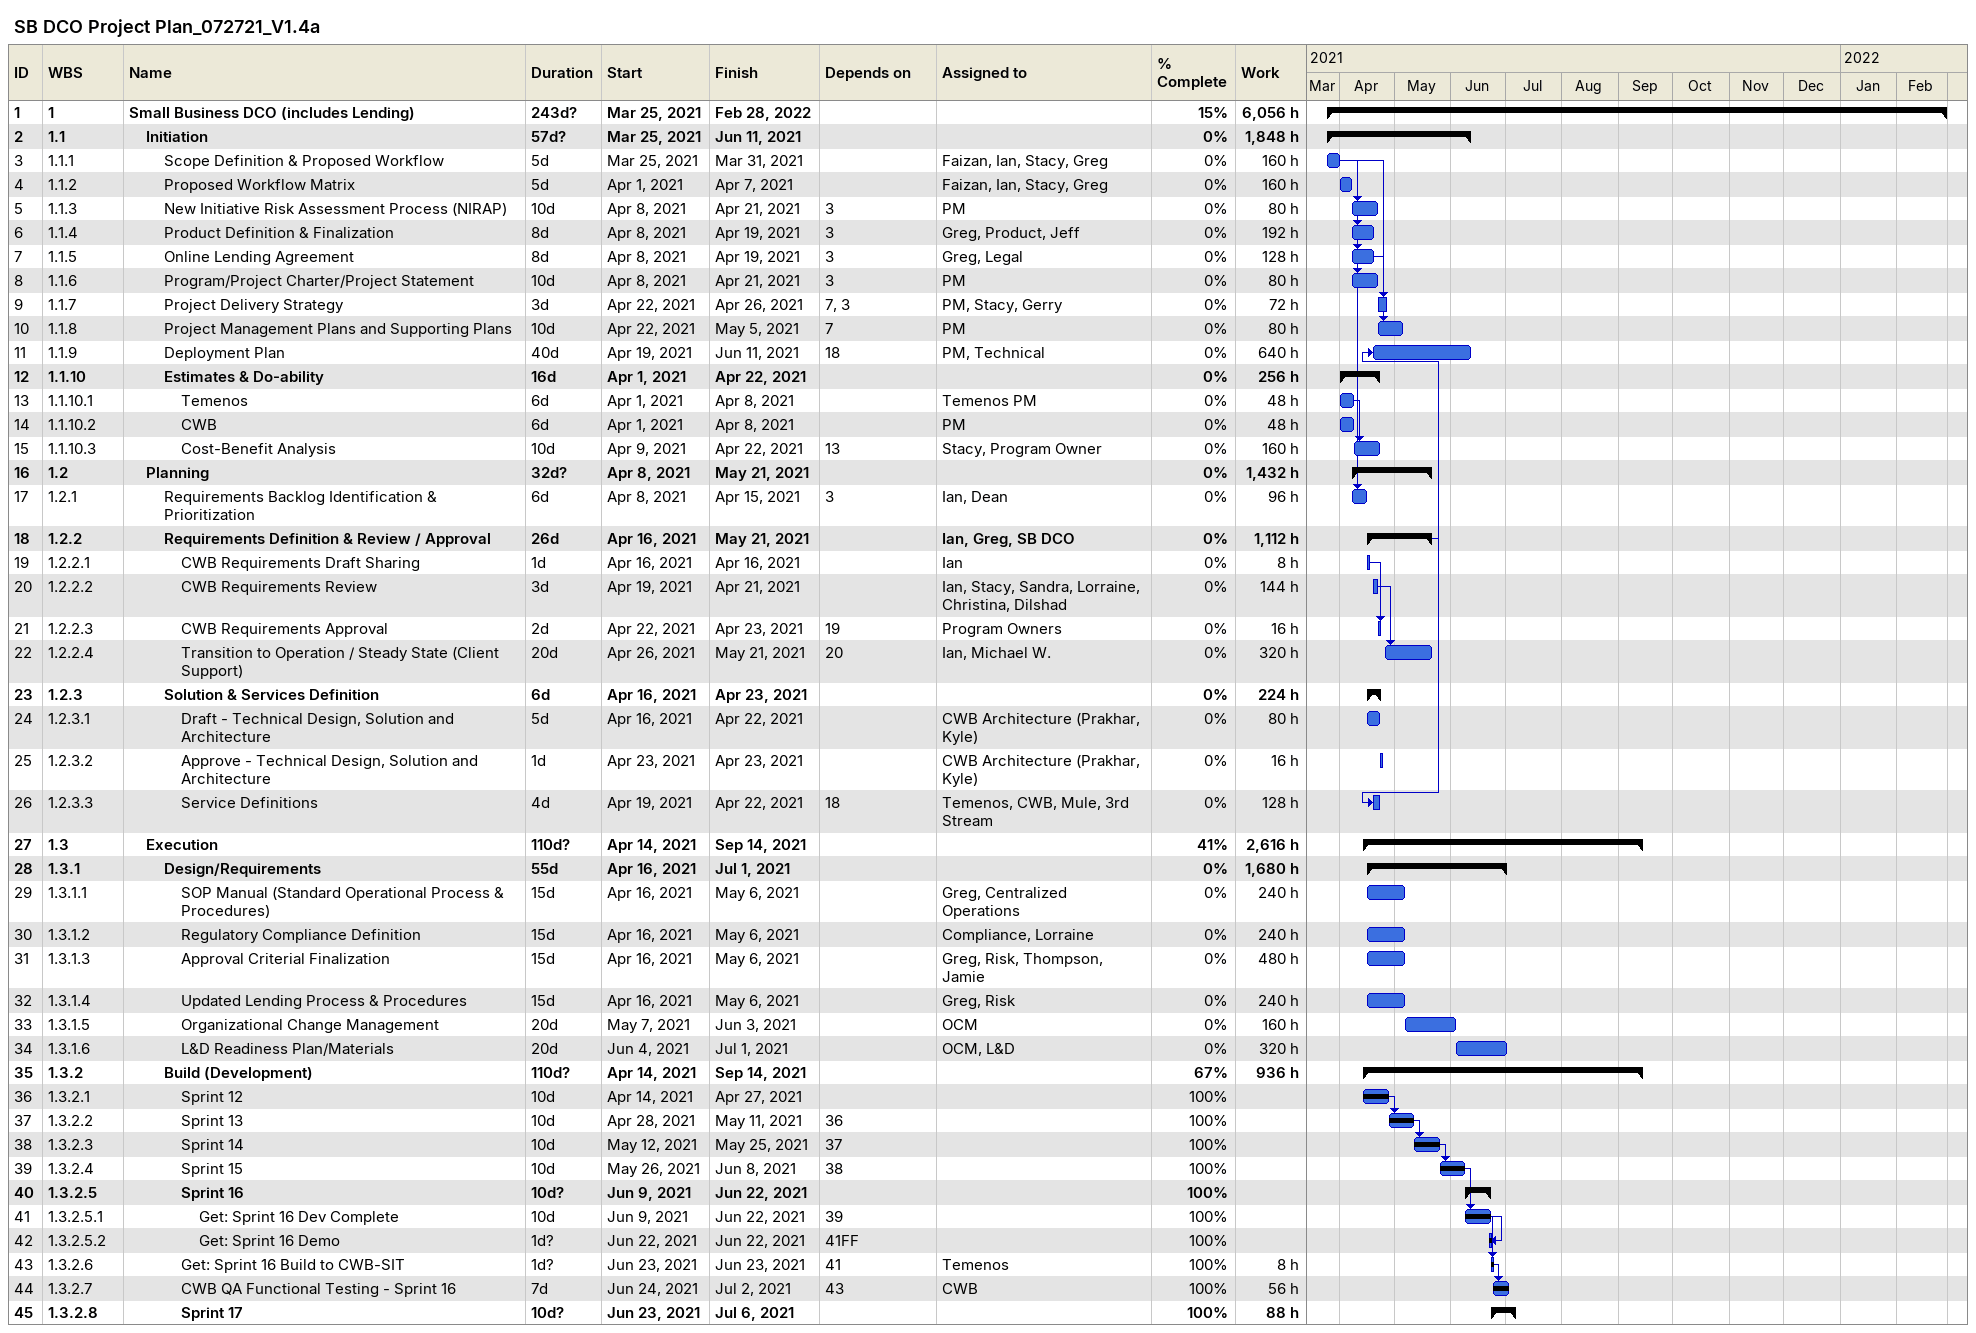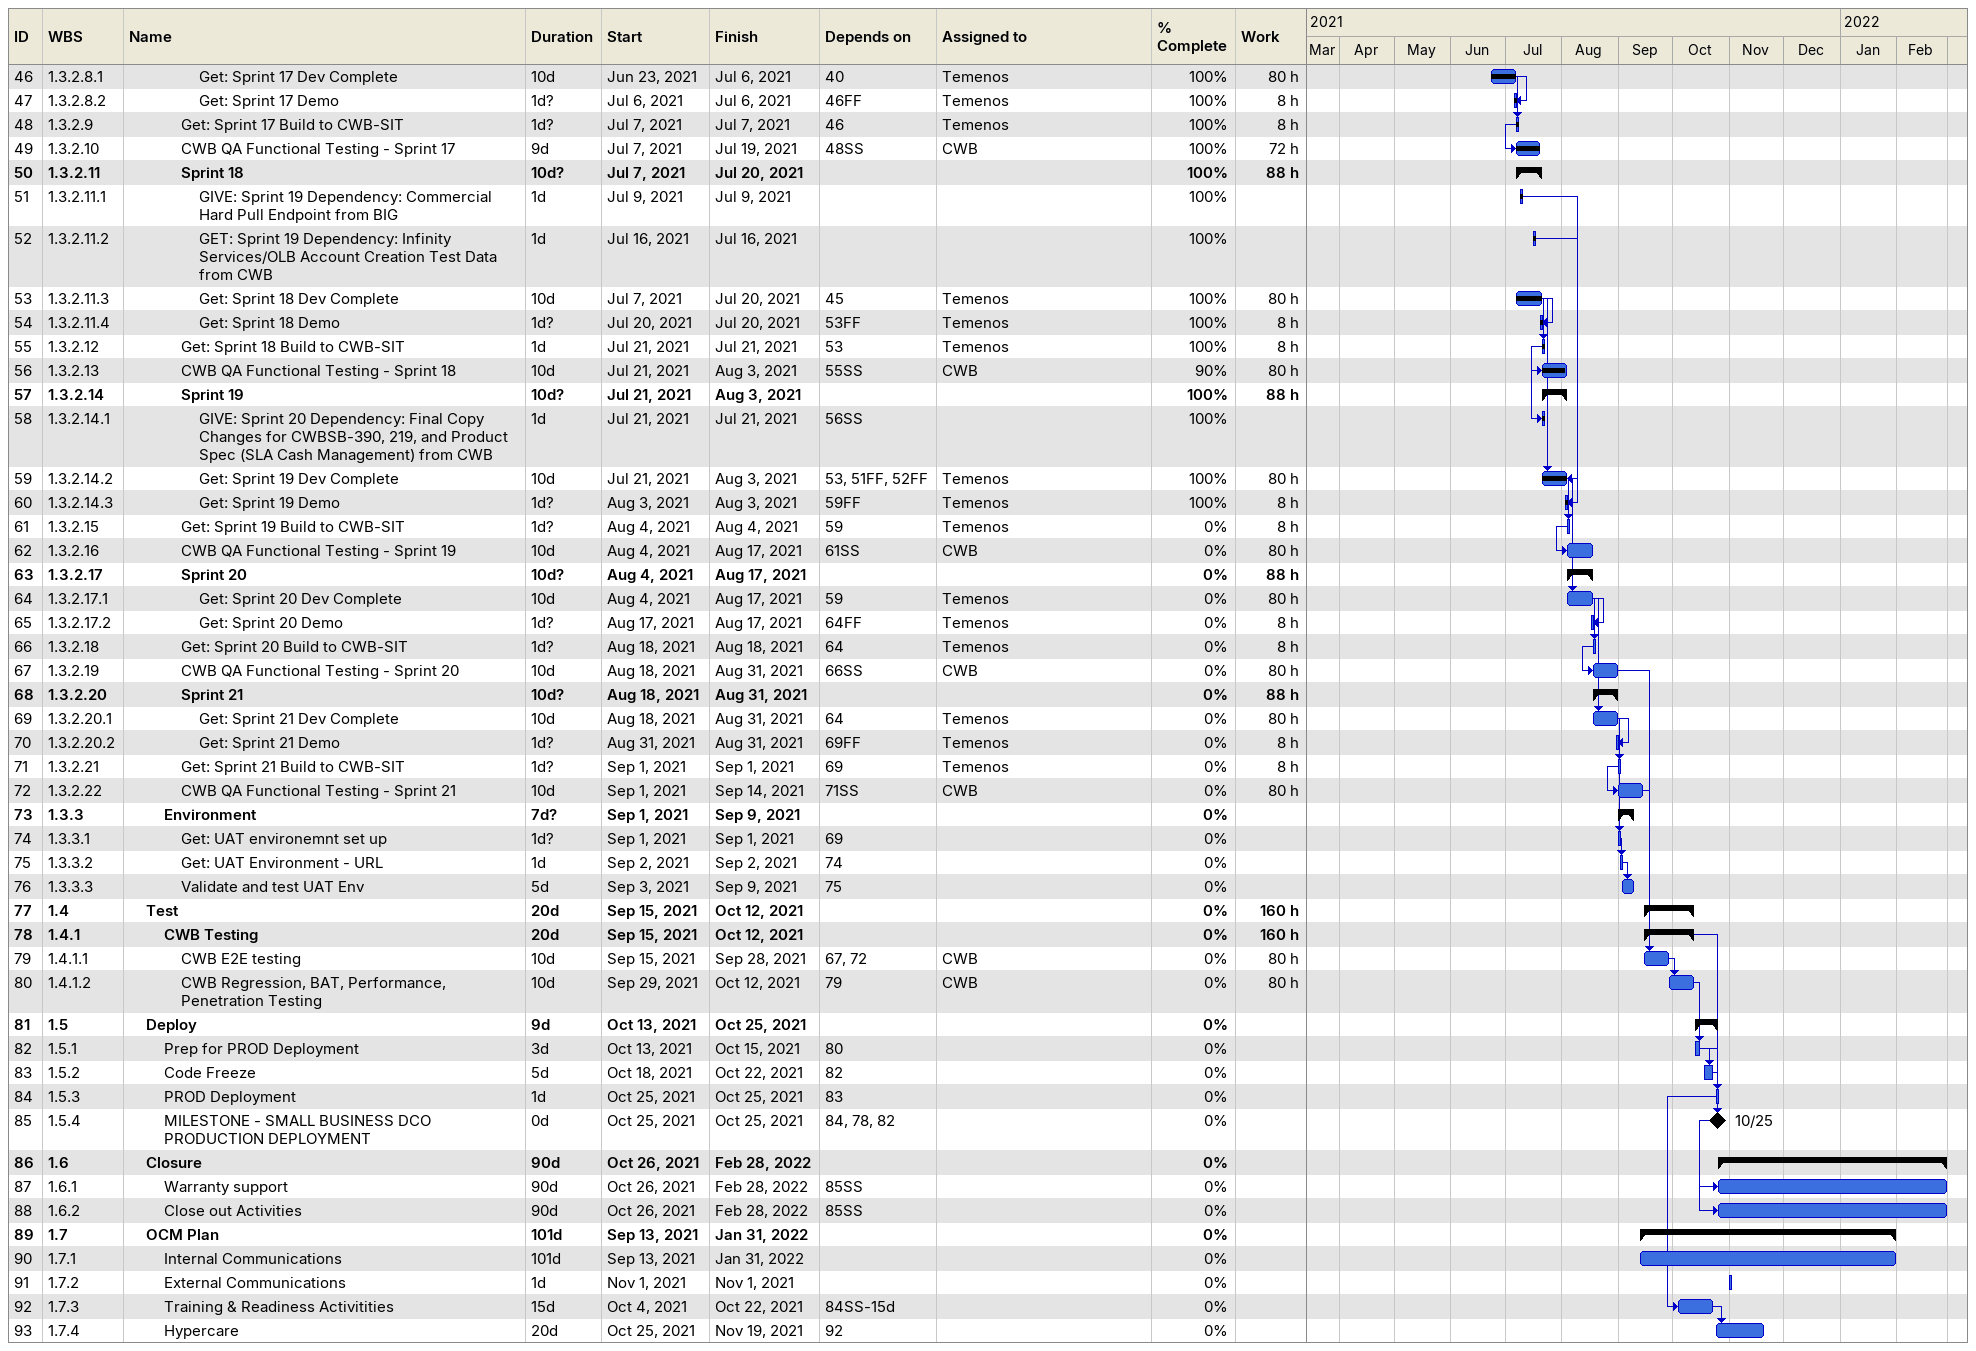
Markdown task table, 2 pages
SB DCO Project Plan_072721_V1.4a

| ID | WBS | Task | Duration | Start | Finish | Predecessors | Resources | % complete | Work (h) |
|---|---|---|---|---|---|---|---|---|---|
| 1 | 1 | **Small Business DCO (includes Lending)** | 243d? | 2021-03-25 | 2022-02-28 |  |  | 15 | 6056 |
| 2 | 1.1 | **Initiation** | 57d? | 2021-03-25 | 2021-06-11 |  |  | 0 | 1848 |
| 3 | 1.1.1 | Scope Definition & Proposed Workflow | 5d | 2021-03-25 | 2021-03-31 |  | Faizan, Ian, Stacy, Greg | 0 | 160 |
| 4 | 1.1.2 | Proposed Workflow Matrix | 5d | 2021-04-01 | 2021-04-07 |  | Faizan, Ian, Stacy, Greg | 0 | 160 |
| 5 | 1.1.3 | New Initiative Risk Assessment Process (NIRAP) | 10d | 2021-04-08 | 2021-04-21 | 3 | PM | 0 | 80 |
| 6 | 1.1.4 | Product Definition & Finalization | 8d | 2021-04-08 | 2021-04-19 | 3 | Greg, Product, Jeff | 0 | 192 |
| 7 | 1.1.5 | Online Lending Agreement | 8d | 2021-04-08 | 2021-04-19 | 3 | Greg, Legal | 0 | 128 |
| 8 | 1.1.6 | Program/Project Charter/Project Statement | 10d | 2021-04-08 | 2021-04-21 | 3 | PM | 0 | 80 |
| 9 | 1.1.7 | Project Delivery Strategy | 3d | 2021-04-22 | 2021-04-26 | 7, 3 | PM, Stacy, Gerry | 0 | 72 |
| 10 | 1.1.8 | Project Management Plans and Supporting Plans | 10d | 2021-04-22 | 2021-05-05 | 7 | PM | 0 | 80 |
| 11 | 1.1.9 | Deployment Plan | 40d | 2021-04-19 | 2021-06-11 | 18 | PM, Technical | 0 | 640 |
| 12 | 1.1.10 | **Estimates & Do-ability** | 16d | 2021-04-01 | 2021-04-22 |  |  | 0 | 256 |
| 13 | 1.1.10.1 | Temenos | 6d | 2021-04-01 | 2021-04-08 |  | Temenos PM | 0 | 48 |
| 14 | 1.1.10.2 | CWB | 6d | 2021-04-01 | 2021-04-08 |  | PM | 0 | 48 |
| 15 | 1.1.10.3 | Cost-Benefit Analysis | 10d | 2021-04-09 | 2021-04-22 | 13 | Stacy, Program Owner | 0 | 160 |
| 16 | 1.2 | **Planning** | 32d? | 2021-04-08 | 2021-05-21 |  |  | 0 | 1432 |
| 17 | 1.2.1 | Requirements Backlog Identification & Prioritization | 6d | 2021-04-08 | 2021-04-15 | 3 | Ian, Dean | 0 | 96 |
| 18 | 1.2.2 | **Requirements Definition & Review / Approval** | 26d | 2021-04-16 | 2021-05-21 |  | Ian, Greg, SB DCO | 0 | 1112 |
| 19 | 1.2.2.1 | CWB Requirements Draft Sharing | 1d | 2021-04-16 | 2021-04-16 |  | Ian | 0 | 8 |
| 20 | 1.2.2.2 | CWB Requirements Review | 3d | 2021-04-19 | 2021-04-21 |  | Ian, Stacy, Sandra, Lorraine, Christina, Dilshad | 0 | 144 |
| 21 | 1.2.2.3 | CWB Requirements Approval | 2d | 2021-04-22 | 2021-04-23 | 19 | Program Owners | 0 | 16 |
| 22 | 1.2.2.4 | Transition to Operation / Steady State (Client Support) | 20d | 2021-04-26 | 2021-05-21 | 20 | Ian, Michael W. | 0 | 320 |
| 23 | 1.2.3 | **Solution & Services Definition** | 6d | 2021-04-16 | 2021-04-23 |  |  | 0 | 224 |
| 24 | 1.2.3.1 | Draft - Technical Design, Solution and Architecture | 5d | 2021-04-16 | 2021-04-22 |  | CWB Architecture (Prakhar, Kyle) | 0 | 80 |
| 25 | 1.2.3.2 | Approve - Technical Design, Solution and Architecture | 1d | 2021-04-23 | 2021-04-23 |  | CWB Architecture (Prakhar, Kyle) | 0 | 16 |
| 26 | 1.2.3.3 | Service Definitions | 4d | 2021-04-19 | 2021-04-22 | 18 | Temenos, CWB, Mule, 3rd Stream | 0 | 128 |
| 27 | 1.3 | **Execution** | 110d? | 2021-04-14 | 2021-09-14 |  |  | 41 | 2616 |
| 28 | 1.3.1 | **Design/Requirements** | 55d | 2021-04-16 | 2021-07-01 |  |  | 0 | 1680 |
| 29 | 1.3.1.1 | SOP Manual (Standard Operational Process & Procedures) | 15d | 2021-04-16 | 2021-05-06 |  | Greg, Centralized Operations | 0 | 240 |
| 30 | 1.3.1.2 | Regulatory Compliance Definition | 15d | 2021-04-16 | 2021-05-06 |  | Compliance, Lorraine | 0 | 240 |
| 31 | 1.3.1.3 | Approval Criterial Finalization | 15d | 2021-04-16 | 2021-05-06 |  | Greg, Risk, Thompson, Jamie | 0 | 480 |
| 32 | 1.3.1.4 | Updated Lending Process & Procedures | 15d | 2021-04-16 | 2021-05-06 |  | Greg, Risk | 0 | 240 |
| 33 | 1.3.1.5 | Organizational Change Management | 20d | 2021-05-07 | 2021-06-03 |  | OCM | 0 | 160 |
| 34 | 1.3.1.6 | L&D Readiness Plan/Materials | 20d | 2021-06-04 | 2021-07-01 |  | OCM, L&D | 0 | 320 |
| 35 | 1.3.2 | **Build (Development)** | 110d? | 2021-04-14 | 2021-09-14 |  |  | 67 | 936 |
| 36 | 1.3.2.1 | Sprint 12 | 10d | 2021-04-14 | 2021-04-27 |  |  | 100 |  |
| 37 | 1.3.2.2 | Sprint 13 | 10d | 2021-04-28 | 2021-05-11 | 36 |  | 100 |  |
| 38 | 1.3.2.3 | Sprint 14 | 10d | 2021-05-12 | 2021-05-25 | 37 |  | 100 |  |
| 39 | 1.3.2.4 | Sprint 15 | 10d | 2021-05-26 | 2021-06-08 | 38 |  | 100 |  |
| 40 | 1.3.2.5 | **Sprint 16** | 10d? | 2021-06-09 | 2021-06-22 |  |  | 100 |  |
| 41 | 1.3.2.5.1 | Get: Sprint 16 Dev Complete | 10d | 2021-06-09 | 2021-06-22 | 39 |  | 100 |  |
| 42 | 1.3.2.5.2 | Get: Sprint 16 Demo | 1d? | 2021-06-22 | 2021-06-22 | 41FF |  | 100 |  |
| 43 | 1.3.2.6 | Get: Sprint 16 Build to CWB-SIT | 1d? | 2021-06-23 | 2021-06-23 | 41 | Temenos | 100 | 8 |
| 44 | 1.3.2.7 | CWB QA Functional Testing - Sprint 16 | 7d | 2021-06-24 | 2021-07-02 | 43 | CWB | 100 | 56 |
| 45 | 1.3.2.8 | **Sprint 17** | 10d? | 2021-06-23 | 2021-07-06 |  |  | 100 | 88 |
| 46 | 1.3.2.8.1 | Get: Sprint 17 Dev Complete | 10d | 2021-06-23 | 2021-07-06 | 40 | Temenos | 100 | 80 |
| 47 | 1.3.2.8.2 | Get: Sprint 17 Demo | 1d? | 2021-07-06 | 2021-07-06 | 46FF | Temenos | 100 | 8 |
| 48 | 1.3.2.9 | Get: Sprint 17 Build to CWB-SIT | 1d? | 2021-07-07 | 2021-07-07 | 46 | Temenos | 100 | 8 |
| 49 | 1.3.2.10 | CWB QA Functional Testing - Sprint 17 | 9d | 2021-07-07 | 2021-07-19 | 48SS | CWB | 100 | 72 |
| 50 | 1.3.2.11 | **Sprint 18** | 10d? | 2021-07-07 | 2021-07-20 |  |  | 100 | 88 |
| 51 | 1.3.2.11.1 | GIVE: Sprint 19 Dependency: Commercial Hard Pull Endpoint from BIG | 1d | 2021-07-09 | 2021-07-09 |  |  | 100 |  |
| 52 | 1.3.2.11.2 | GET: Sprint 19 Dependency: Infinity Services/OLB Account Creation Test Data from CWB | 1d | 2021-07-16 | 2021-07-16 |  |  | 100 |  |
| 53 | 1.3.2.11.3 | Get: Sprint 18 Dev Complete | 10d | 2021-07-07 | 2021-07-20 | 45 | Temenos | 100 | 80 |
| 54 | 1.3.2.11.4 | Get: Sprint 18 Demo | 1d? | 2021-07-20 | 2021-07-20 | 53FF | Temenos | 100 | 8 |
| 55 | 1.3.2.12 | Get: Sprint 18 Build to CWB-SIT | 1d | 2021-07-21 | 2021-07-21 | 53 | Temenos | 100 | 8 |
| 56 | 1.3.2.13 | CWB QA Functional Testing - Sprint 18 | 10d | 2021-07-21 | 2021-08-03 | 55SS | CWB | 90 | 80 |
| 57 | 1.3.2.14 | **Sprint 19** | 10d? | 2021-07-21 | 2021-08-03 |  |  | 100 | 88 |
| 58 | 1.3.2.14.1 | GIVE: Sprint 20 Dependency: Final Copy Changes for CWBSB-390, 219, and Product Spec (SLA Cash Management) from CWB | 1d | 2021-07-21 | 2021-07-21 | 56SS |  | 100 |  |
| 59 | 1.3.2.14.2 | Get: Sprint 19 Dev Complete | 10d | 2021-07-21 | 2021-08-03 | 53, 51FF, 52FF | Temenos | 100 | 80 |
| 60 | 1.3.2.14.3 | Get: Sprint 19 Demo | 1d? | 2021-08-03 | 2021-08-03 | 59FF | Temenos | 100 | 8 |
| 61 | 1.3.2.15 | Get: Sprint 19 Build to CWB-SIT | 1d? | 2021-08-04 | 2021-08-04 | 59 | Temenos | 0 | 8 |
| 62 | 1.3.2.16 | CWB QA Functional Testing - Sprint 19 | 10d | 2021-08-04 | 2021-08-17 | 61SS | CWB | 0 | 80 |
| 63 | 1.3.2.17 | **Sprint 20** | 10d? | 2021-08-04 | 2021-08-17 |  |  | 0 | 88 |
| 64 | 1.3.2.17.1 | Get: Sprint 20 Dev Complete | 10d | 2021-08-04 | 2021-08-17 | 59 | Temenos | 0 | 80 |
| 65 | 1.3.2.17.2 | Get: Sprint 20 Demo | 1d? | 2021-08-17 | 2021-08-17 | 64FF | Temenos | 0 | 8 |
| 66 | 1.3.2.18 | Get: Sprint 20 Build to CWB-SIT | 1d? | 2021-08-18 | 2021-08-18 | 64 | Temenos | 0 | 8 |
| 67 | 1.3.2.19 | CWB QA Functional Testing - Sprint 20 | 10d | 2021-08-18 | 2021-08-31 | 66SS | CWB | 0 | 80 |
| 68 | 1.3.2.20 | **Sprint 21** | 10d? | 2021-08-18 | 2021-08-31 |  |  | 0 | 88 |
| 69 | 1.3.2.20.1 | Get: Sprint 21 Dev Complete | 10d | 2021-08-18 | 2021-08-31 | 64 | Temenos | 0 | 80 |
| 70 | 1.3.2.20.2 | Get: Sprint 21 Demo | 1d? | 2021-08-31 | 2021-08-31 | 69FF | Temenos | 0 | 8 |
| 71 | 1.3.2.21 | Get: Sprint 21 Build to CWB-SIT | 1d? | 2021-09-01 | 2021-09-01 | 69 | Temenos | 0 | 8 |
| 72 | 1.3.2.22 | CWB QA Functional Testing - Sprint 21 | 10d | 2021-09-01 | 2021-09-14 | 71SS | CWB | 0 | 80 |
| 73 | 1.3.3 | **Environment** | 7d? | 2021-09-01 | 2021-09-09 |  |  | 0 |  |
| 74 | 1.3.3.1 | Get: UAT environemnt set up | 1d? | 2021-09-01 | 2021-09-01 | 69 |  | 0 |  |
| 75 | 1.3.3.2 | Get: UAT Environment - URL | 1d | 2021-09-02 | 2021-09-02 | 74 |  | 0 |  |
| 76 | 1.3.3.3 | Validate and test UAT Env | 5d | 2021-09-03 | 2021-09-09 | 75 |  | 0 |  |
| 77 | 1.4 | **Test** | 20d | 2021-09-15 | 2021-10-12 |  |  | 0 | 160 |
| 78 | 1.4.1 | **CWB Testing** | 20d | 2021-09-15 | 2021-10-12 |  |  | 0 | 160 |
| 79 | 1.4.1.1 | CWB E2E testing | 10d | 2021-09-15 | 2021-09-28 | 67, 72 | CWB | 0 | 80 |
| 80 | 1.4.1.2 | CWB Regression, BAT, Performance, Penetration Testing | 10d | 2021-09-29 | 2021-10-12 | 79 | CWB | 0 | 80 |
| 81 | 1.5 | **Deploy** | 9d | 2021-10-13 | 2021-10-25 |  |  | 0 |  |
| 82 | 1.5.1 | Prep for PROD Deployment | 3d | 2021-10-13 | 2021-10-15 | 80 |  | 0 |  |
| 83 | 1.5.2 | Code Freeze | 5d | 2021-10-18 | 2021-10-22 | 82 |  | 0 |  |
| 84 | 1.5.3 | PROD Deployment | 1d | 2021-10-25 | 2021-10-25 | 83 |  | 0 |  |
| 85 | 1.5.4 | MILESTONE - SMALL BUSINESS DCO PRODUCTION DEPLOYMENT | 0d | 2021-10-25 | 2021-10-25 | 84, 78, 82 |  | 0 |  |
| 86 | 1.6 | **Closure** | 90d | 2021-10-26 | 2022-02-28 |  |  | 0 |  |
| 87 | 1.6.1 | Warranty support | 90d | 2021-10-26 | 2022-02-28 | 85SS |  | 0 |  |
| 88 | 1.6.2 | Close out Activities | 90d | 2021-10-26 | 2022-02-28 | 85SS |  | 0 |  |
| 89 | 1.7 | **OCM Plan** | 101d | 2021-09-13 | 2022-01-31 |  |  | 0 |  |
| 90 | 1.7.1 | Internal Communications | 101d | 2021-09-13 | 2022-01-31 |  |  | 0 |  |
| 91 | 1.7.2 | External Communications | 1d | 2021-11-01 | 2021-11-01 |  |  | 0 |  |
| 92 | 1.7.3 | Training & Readiness Activitities | 15d | 2021-10-04 | 2021-10-22 | 84SS-15d |  | 0 |  |
| 93 | 1.7.4 | Hypercare | 20d | 2021-10-25 | 2021-11-19 | 92 |  | 0 |  |
